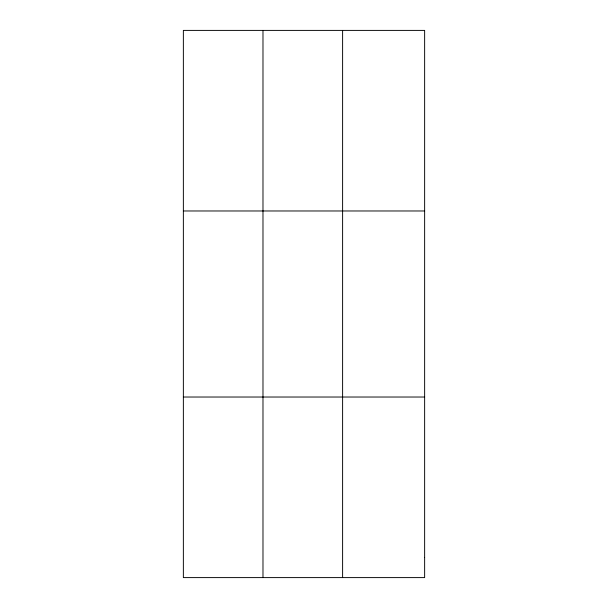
<?xml version="1.0" encoding="UTF-8"?>
<svg xmlns="http://www.w3.org/2000/svg" width="608" height="608" viewBox="0 0 608 608"><rect width="100%" height="100%" fill="white"/><g stroke="black" fill="none" stroke-linecap="round" stroke-linejoin="round"><path stroke-width="0.91" d="M262.983 30.4L262.983 577.6M342.608 30.4L342.608 577.6M183.365 210.976L424.635 210.976M183.365 397.024L424.635 397.024M424.635 557.536L424.635 577.6L183.365 577.6L183.365 30.4L424.635 30.4L424.635 557.536"/></g></svg>
